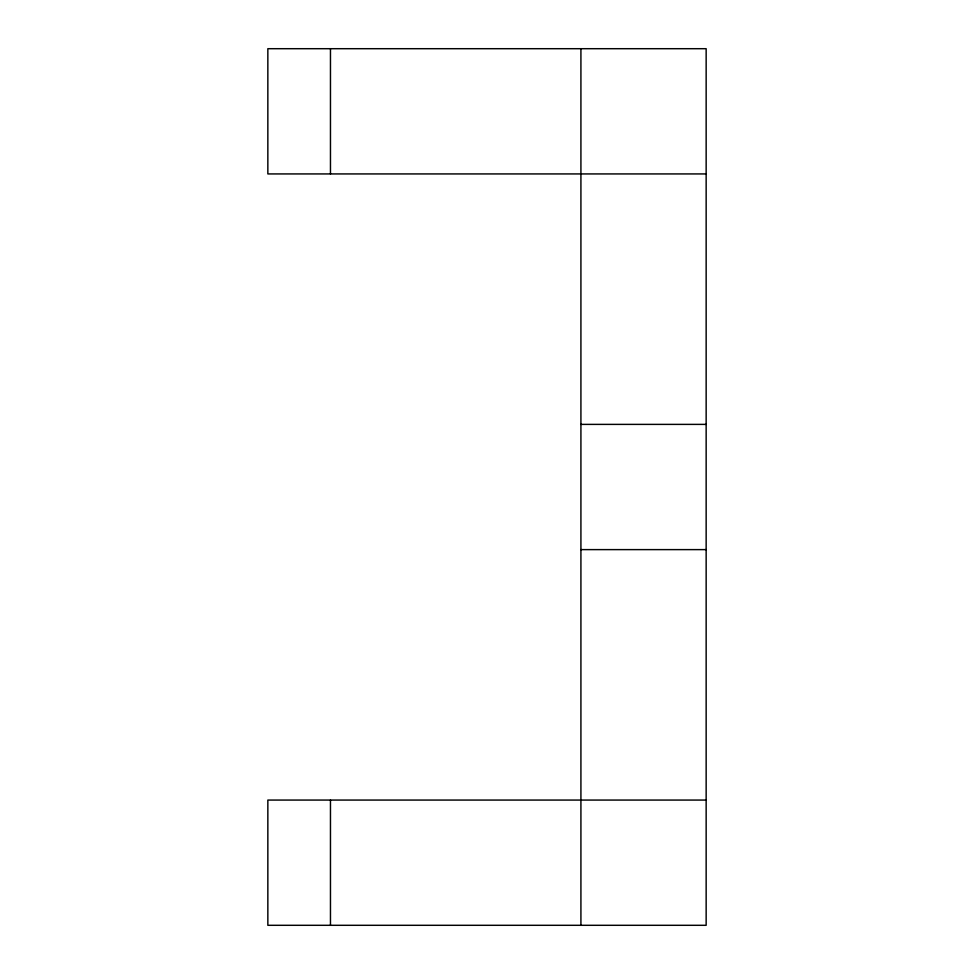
<?xml version="1.0" encoding="UTF-8"?>
<svg xmlns="http://www.w3.org/2000/svg" width="974" height="974" viewBox="0 0 974 974"><rect width="100%" height="100%" fill="white"/><g stroke="black" fill="none" stroke-linecap="round" stroke-linejoin="round"><path stroke-width="1.46" d="M706.15 173.932L267.85 173.932L267.85 48.7L706.15 48.7L706.15 925.3L267.85 925.3L267.85 800.068L706.15 800.068M580.918 424.384L706.15 424.384M580.918 549.616L706.15 549.616M580.918 48.7L580.918 925.3M330.466 48.7L330.466 173.932M330.466 800.068L330.466 925.3"/></g></svg>
